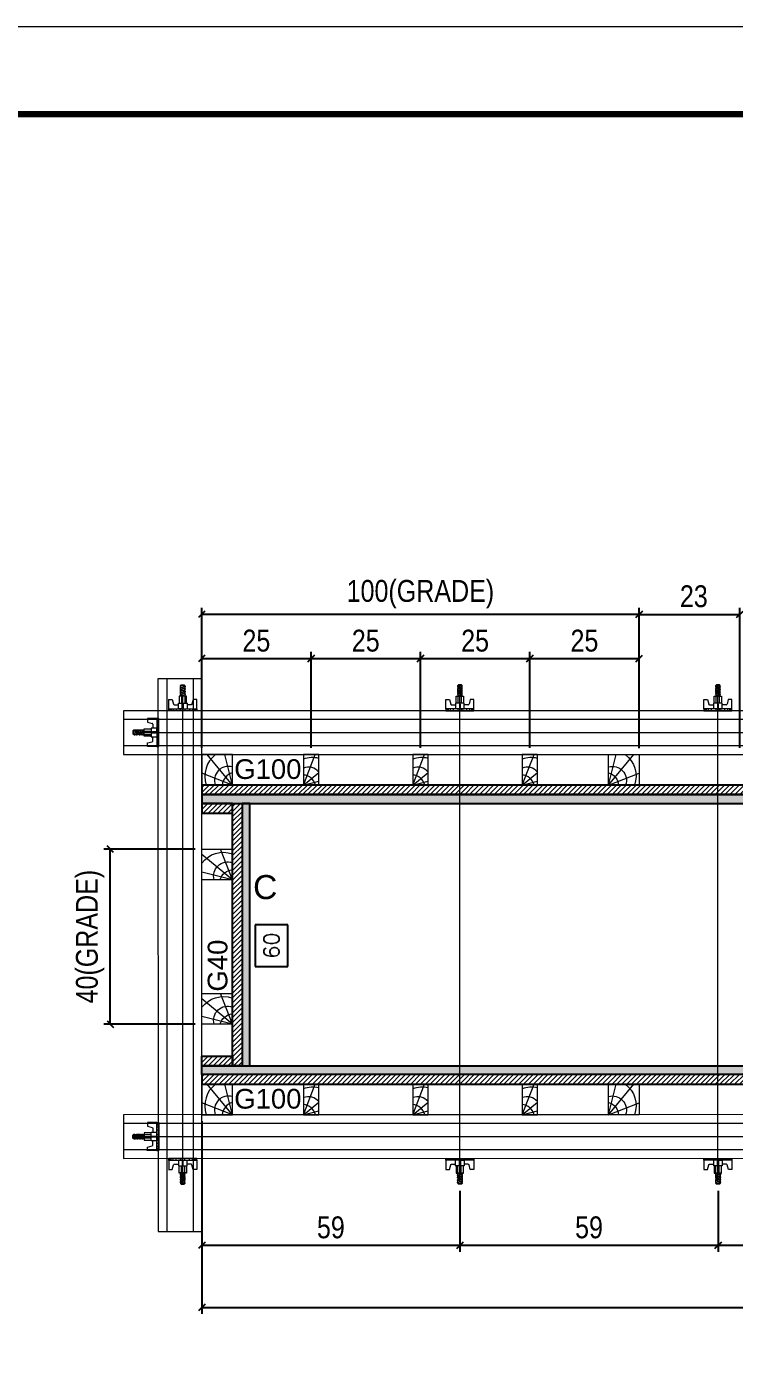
# Model space of a CAD drawing. Extents: x 13741 to 27878, y -21631 to 6985.
# Drawn here: x 14742 to 15066, y 1779 to 2390 of the extents above; entities that cross this region are included whole.
import ezdxf
from ezdxf.enums import TextEntityAlignment as Align

# ---------------------------------------------------------------- set-up
doc = ezdxf.new("R2010")
doc.units = 0
doc.linetypes.add('DASHED', pattern=[0.75, 0.5, -0.25])
for name, color, linetype in [('CHAPA', 1, 'Continuous'), ('COTA', 241, 'Continuous'), ('MEIO_PONT', 93, 'Continuous'), ('SARRAFO', 251, 'Continuous'), ('TEXTO_GERAL', 7, 'Continuous')]:
    doc.layers.add(name, color=color, linetype=linetype)
for name, color, linetype, lineweight in [('Folhas', 255, 'Continuous', 9), ('Hachura', 251, 'Continuous', 9), ('Madeira', 126, 'Continuous', 18), ('Perfil Metálico', 224, 'Continuous', 18), ('SARRAFO DE PRESSAO', 251, 'DASHED', 9)]:
    doc.layers.add(name, color=color, linetype=linetype, lineweight=lineweight)
doc.styles.add('ARIAL', font='arial.ttf')
doc.styles.add('COTA TECNICA 2X', font='techl___.ttf', dxfattribs={"height": 10})
doc.styles.add('ROMANS', font='romans.shx')
doc.styles.add('SANSSERIF', font='sas_____.pfb')
doc.dimstyles.new('SECAO PILAR', dxfattribs={"dimtxt": 10, "dimasz": 3, "dimexe": 3, "dimexo": 3, "dimgap": 3, "dimtad": 1, "dimdec": 1, "dimlfac": 0.5, "dimzin": 12, "dimdsep": 46, "dimtxsty": 'COTA TECNICA 2X', "dimblk1": 'OBLIQUE', "dimblk2": 'OBLIQUE', "dimsah": 1, "dimcen": 0.9, "dimclrd": 256, "dimclre": 256, "dimclrt": 256, "dimadec": 1, "dimazin": 3, "dimtfac": 1, "dimtdec": 1, "dimtmove": 0, "dimatfit": 3, "dimfxl": 1, "dimtolj": 1, "dimtzin": 12, "dimarcsym": 0})
doc.dimstyles.new('SECÇÃO 2', dxfattribs={"dimtxt": 7, "dimasz": 6, "dimexe": 0.18, "dimexo": 2, "dimgap": -4, "dimtad": 3, "dimdec": 1, "dimlfac": 0.5, "dimzin": 12, "dimdsep": 46, "dimtxsty": 'ROMANS', "dimblk": 'ARCHTICK', "dimcen": 0.09, "dimse1": 1, "dimse2": 1, "dimsd1": 1, "dimsd2": 1, "dimclrd": 180, "dimclre": 5, "dimclrt": 1, "dimadec": 0, "dimazin": 3, "dimtfac": 1, "dimtdec": 1, "dimtofl": 0, "dimtmove": 0, "dimatfit": 3, "dimldrblk": 'ARCHTICK', "dimfxl": 1, "dimtolj": 1, "dimtzin": 0, "dimarcsym": 0})

# ---------------------------------------------------------------- blocks, each defined once
blk = doc.blocks.new('9999999999')
at = {"layer": 'Folhas'}
blk.add_lwpolyline([(98138.98, 34190.21), (99623.98, 34190.21), (99623.98, 35240.21), (98138.98, 35240.21)], close=True, dxfattribs=at)
at = {"layer": 'Folhas', "color": 30, "const_width": 3}
blk.add_lwpolyline([(98213.98, 34230.21), (99583.98, 34230.21), (99583.98, 35200.21), (98213.98, 35200.21)], close=True, dxfattribs=at)
blk = doc.blocks.new('*D1219')
at = {"layer": 'COTA', "color": 180, "lineweight": -2, "transparency": 16777216}
for p, q in [((14861.88, 1979.63), (14846.88, 1979.63)), ((14846.88, 1979.63), (14846.88, 1960.63)), ((14861.88, 1960.63), (14861.88, 1979.63)), ((14846.88, 1960.63), (14861.88, 1960.63))]:
    blk.add_line(p, q, dxfattribs=at)
at = {"layer": 'Defpoints', "color": 0, "transparency": 16777216}
for p in [(14861.79, 2035.17), (14861.79, 1915.17), (14865.88, 1915.17)]:
    blk.add_point(p, dxfattribs=at)
at = {"layer": 'COTA', "color": 1, "transparency": 16777216, "insert": (14854.38, 1970.13), "char_height": 7, "attachment_point": 5, "rotation": 90, "style": 'ROMANS'}
blk.add_mtext('\\A1;60', dxfattribs=at)
blk = doc.blocks.new('_ArchTick')
at = {"color": 0, "linetype": 'ByBlock', "const_width": 0.15}
blk.add_lwpolyline([(-0.5, -0.5), (0.5, 0.5)], dxfattribs=at)
blk = doc.blocks.new('*D1220')
at = {"layer": 'COTA', "color": 180, "lineweight": -2, "transparency": 16777216}
for p, q in [((15170.91, 1934.17), (15145.25, 1934.17)), ((15145.25, 1934.17), (15145.25, 1919.17)), ((15170.91, 1919.17), (15170.91, 1934.17)), ((15145.25, 1919.17), (15170.91, 1919.17))]:
    blk.add_line(p, q, dxfattribs=at)
at = {"layer": 'Defpoints', "color": 0, "transparency": 16777216}
for p in [(14844.47, 1915.17), (15502.47, 1915.17), (15502.47, 1915.17)]:
    blk.add_point(p, dxfattribs=at)
at = {"layer": 'COTA', "color": 1, "transparency": 16777216, "insert": (15158.08, 1926.67), "char_height": 7, "attachment_point": 5, "style": 'ROMANS'}
blk.add_mtext('\\A1;329', dxfattribs=at)
blk = doc.blocks.new('_Oblique')
at = {"color": 0, "linetype": 'ByBlock', "lineweight": -2}
blk.add_line((-0.5, -0.5), (0.5, 0.5), dxfattribs=at)
blk = doc.blocks.new('*D1221')
at = {"layer": 'COTA', "lineweight": -2, "transparency": 16777216}
for p, q in [((14822.47, 1889.78), (14822.47, 1801.61)), ((15524.47, 1889.82), (15524.47, 1801.61)), ((14822.47, 1804.61), (15524.47, 1804.61))]:
    blk.add_line(p, q, dxfattribs=at)
at = {"layer": 'Defpoints', "color": 0, "transparency": 16777216}
for p in [(14822.47, 1892.78), (15524.47, 1892.82), (15524.47, 1804.61)]:
    blk.add_point(p, dxfattribs=at)
at = {"layer": 'COTA', "lineweight": -2, "transparency": 16777216, "xscale": 3, "yscale": 3, "zscale": 3, "rotation": 180}
blk.add_blockref('_Oblique', (14822.47, 1804.61), dxfattribs=at)
at = {"layer": 'COTA', "lineweight": -2, "transparency": 16777216, "xscale": 3, "yscale": 3, "zscale": 3}
blk.add_blockref('_Oblique', (15524.47, 1804.61), dxfattribs=at)
at = {"layer": 'COTA', "transparency": 16777216, "insert": (15173.47, 1812.83), "char_height": 10, "attachment_point": 5, "style": 'COTA TECNICA 2X'}
blk.add_mtext('\\A1;351 - PAINEL', dxfattribs=at)
blk = doc.blocks.new('*D1222')
at = {"layer": 'COTA', "lineweight": -2, "transparency": 16777216}
for p, q in [((14822.47, 1889.77), (14822.47, 1830.04)), ((14940.54, 1858), (14940.54, 1830.04)), ((14822.47, 1833.04), (14940.54, 1833.04))]:
    blk.add_line(p, q, dxfattribs=at)
at = {"layer": 'Defpoints', "color": 0, "transparency": 16777216}
for p in [(14822.47, 1892.77), (14940.54, 1861), (14940.54, 1833.04)]:
    blk.add_point(p, dxfattribs=at)
at = {"layer": 'COTA', "lineweight": -2, "transparency": 16777216, "xscale": 3, "yscale": 3, "zscale": 3, "rotation": 180}
blk.add_blockref('_Oblique', (14822.47, 1833.04), dxfattribs=at)
at = {"layer": 'COTA', "lineweight": -2, "transparency": 16777216, "xscale": 3, "yscale": 3, "zscale": 3}
blk.add_blockref('_Oblique', (14940.54, 1833.04), dxfattribs=at)
at = {"layer": 'COTA', "transparency": 16777216, "insert": (14881.5, 1841.18), "char_height": 10, "attachment_point": 5, "style": 'COTA TECNICA 2X'}
blk.add_mtext('\\A1;59', dxfattribs=at)
blk = doc.blocks.new('C')
at = {"layer": 'Hachura', "color": 0}
for p, q in [((0, 3.22), (0, -3.22)), ((0.45, 3.22), (0, 3.22)), ((0.46, 3.16), (0, 3.16)), ((0.45, -3.23), (0.45, 3.22)), ((0.45, 3.22), (2.58, 3.22)), ((2.58, 3.22), (2.58, 2.39)), ((0.46, 3.05), (0, 3.05)), ((0.46, 2.88), (0, 2.88)), ((0, 2.75), (0, -1.16)), ((0.46, 2.65), (0, 2.65)), ((0.46, 2.23), (0, 2.23)), ((0.46, 1.51), (0, 1.51)), ((0.39, 0.49), (0.17, 0.49)), ((1.74, 0.97), (0.45, 0.97)), ((1.45, 0.1), (0.45, 0.1)), ((1.35, 1.94), (1.35, 0.96)), ((2.58, 2.39), (1.47, 2.09)), ((1.74, -0.97), (1.74, 0.97)), ((1.74, 0.97), (1.74, 0.84)), ((1.74, 0.97), (1.74, 0.84)), ((1.74, 0.84), (3.35, 0.84)), ((3.35, 0.45), (1.74, 0.45)), ((3.32, 0.84), (3.32, -0.84)), ((3.35, 0.84), (3.35, -0.84)), ((3.68, 0.45), (3.35, 0.45)), ((3.84, -0.52), (3.35, 0.45)), ((3.35, 0.06), (3.67, -0.57)), ((3.68, 0.45), (4.16, -0.52)), ((3.72, 0.5), (4.25, -0.57)), ((4.37, -0.55), (3.83, 0.53)), ((4.15, 0.45), (3.93, 0.45)), ((4.42, -0.52), (3.93, 0.45)), ((4.15, 0.45), (4.26, 0.45)), ((4.26, 0.45), (4.74, -0.52)), ((4.3, 0.5), (4.83, -0.57)), ((4.95, -0.55), (4.41, 0.53)), ((4.51, 0.45), (4.84, 0.45)), ((5, -0.52), (4.51, 0.45)), ((4.84, 0.45), (5.32, -0.52)), ((4.88, 0.5), (5.41, -0.57)), ((5.53, -0.55), (4.99, 0.53)), ((5.58, -0.52), (5.09, 0.45)), ((5.42, 0.45), (5.09, 0.45)), ((5.58, -0.52), (5.09, 0.45)), ((5.42, 0.45), (5.74, -0.19)), ((5.46, 0.5), (5.74, -0.07)), ((5.74, 0.19), (5.57, 0.53)), ((5.74, 0.32), (5.68, 0.45)), ((5.68, 0.45), (5.74, 0.45)), ((5.74, 0.45), (5.9, 0.29)), ((5.74, 0.45), (5.74, -0.52)), ((5.9, -0.36), (5.9, 0.29)), ((0.45, 0), (0, 0)), ((0.46, -1.52), (0, -1.52)), ((0.46, -2.23), (0, -2.23)), ((0.46, -2.65), (0, -2.65)), ((0.46, -2.88), (0, -2.88)), ((0.46, -3.05), (0, -3.05)), ((0.08, -0.48), (0.29, -0.48)), ((0.29, -0.48), (0.4, -0.48)), ((0.45, 0), (0.45, -0.97)), ((0.45, -0.16), (1.45, -0.16)), ((0.45, -0.65), (0.45, -0.32)), ((0.45, -3.23), (0.45, -0.65)), ((0.45, -0.97), (1.74, -0.97)), ((1.35, -1.94), (1.35, -0.97)), ((2.58, -2.39), (1.47, -2.1)), ((3.35, -0.32), (1.74, -0.32)), ((3.35, -0.84), (1.74, -0.84)), ((2.58, -3.23), (2.58, -2.39)), ((3.35, -0.07), (3.58, -0.52)), ((3.35, -0.52), (3.58, -0.52)), ((3.84, -0.52), (4.16, -0.52)), ((4.42, -0.52), (4.74, -0.52)), ((4.63, -0.52), (4.74, -0.52)), ((5, -0.52), (5.32, -0.52)), ((5.58, -0.52), (5.74, -0.52)), ((5.74, -0.52), (5.9, -0.36)), ((5.74, -0.52), (5.74, -0.52)), ((0.46, -3.16), (0, -3.16)), ((0, -3.22), (2.57, -3.22))]:
    blk.add_line(p, q, dxfattribs=at)
for centre, radius, start, end in [((1.52, 1.94), 0.161, 104.7436, 180), ((1.44, -0.03), 0.129, 272.695, 87.305), ((3.81, 0.39), 0.143, 25.5688, 154.4312), ((4.39, 0.39), 0.143, 25.5688, 154.4312), ((4.97, 0.39), 0.143, 25.5688, 154.4312), ((5.55, 0.39), 0.143, 25.5688, 154.4312), ((0.17, -0.37), 0.174, 221.744, 317.8592), ((1.52, -1.94), 0.161, 180, 255.2564), ((3.71, -0.4), 0.174, 222.1408, 318.256), ((4.29, -0.4), 0.174, 222.1408, 318.256), ((4.87, -0.4), 0.174, 222.1408, 318.256), ((5.45, -0.4), 0.174, 222.1408, 318.256), ((5.61, -0.4), 0.174, 317.8592, 318.256)]:
    blk.add_arc(centre, radius, start, end, dxfattribs=at)
blk = doc.blocks.new('*D1225')
at = {"layer": 'COTA', "lineweight": -2, "transparency": 16777216}
for p, q in [((14940.54, 1858), (14940.54, 1830.04)), ((15058.54, 1858), (15058.54, 1830.04)), ((14940.54, 1833.04), (15058.54, 1833.04))]:
    blk.add_line(p, q, dxfattribs=at)
at = {"layer": 'Defpoints', "color": 0, "transparency": 16777216}
for p in [(14940.54, 1861), (15058.54, 1861), (15058.54, 1833.04)]:
    blk.add_point(p, dxfattribs=at)
at = {"layer": 'COTA', "lineweight": -2, "transparency": 16777216, "xscale": 3, "yscale": 3, "zscale": 3, "rotation": 180}
blk.add_blockref('_Oblique', (14940.54, 1833.04), dxfattribs=at)
at = {"layer": 'COTA', "lineweight": -2, "transparency": 16777216, "xscale": 3, "yscale": 3, "zscale": 3}
blk.add_blockref('_Oblique', (15058.54, 1833.04), dxfattribs=at)
at = {"layer": 'COTA', "transparency": 16777216, "insert": (14999.54, 1841.18), "char_height": 10, "attachment_point": 5, "style": 'COTA TECNICA 2X'}
blk.add_mtext('\\A1;59', dxfattribs=at)
blk = doc.blocks.new('PONTALETE')
at = {"layer": 'Madeira'}
for q in [(2.71, 7), (7, 5.76), (7, 1.74)]:
    blk.add_line((0, 0), q, dxfattribs=at)
blk.add_lwpolyline([(0, 0), (7, 0), (7, 7), (0, 7)], close=True, dxfattribs=at)
for centre, radius, start, end in [((2.04, 0.06), 6.23, 37.2818, 109.0913), ((1.09, 0.9), 3.19, 343.603, 109.9847), ((-0.21, -0.78), 3.09, 14.6322, 86.0383)]:
    blk.add_arc(centre, radius, start, end, dxfattribs=at)
blk = doc.blocks.new('MEIO PONTALETE')
at = {"layer": 'Madeira'}
for q in [(2.71, 7), (3.5, 2.88), (3.5, 0.87)]:
    blk.add_line((0, 0), q, dxfattribs=at)
blk.add_lwpolyline([(0, 0), (3.5, 0), (3.5, 7), (0, 7)], close=True, dxfattribs=at)
for centre, radius, start, end in [((2.04, 0.06), 6.23, 76.4499, 109.0913), ((1.09, 0.9), 3.19, 40.9063, 109.9847), ((-0.21, -0.78), 3.09, 14.6322, 86.0383)]:
    blk.add_arc(centre, radius, start, end, dxfattribs=at)
blk = doc.blocks.new('*D1200')
at = {"layer": 'COTA', "lineweight": -2, "transparency": 16777216}
for p, q in [((14822.45, 2060.52), (14822.45, 2104.45)), ((14872.45, 2060.51), (14872.45, 2104.45)), ((14822.45, 2101.45), (14872.45, 2101.45))]:
    blk.add_line(p, q, dxfattribs=at)
at = {"layer": 'Defpoints', "color": 0, "transparency": 16777216}
for p in [(14872.45, 2101.45), (14822.45, 2057.52), (14872.45, 2057.51)]:
    blk.add_point(p, dxfattribs=at)
at = {"layer": 'COTA', "lineweight": -2, "transparency": 16777216, "xscale": 3, "yscale": 3, "zscale": 3, "rotation": 180}
blk.add_blockref('_Oblique', (14822.45, 2101.45), dxfattribs=at)
at = {"layer": 'COTA', "lineweight": -2, "transparency": 16777216, "xscale": 3, "yscale": 3, "zscale": 3}
blk.add_blockref('_Oblique', (14872.45, 2101.45), dxfattribs=at)
at = {"layer": 'COTA', "transparency": 16777216, "insert": (14847.45, 2109.55), "char_height": 10, "attachment_point": 5, "style": 'COTA TECNICA 2X'}
blk.add_mtext('\\A1;25', dxfattribs=at)
blk = doc.blocks.new('*D1201')
at = {"layer": 'COTA', "lineweight": -2, "transparency": 16777216}
for p, q in [((14822.45, 2060.52), (14822.45, 2124.64)), ((15022.44, 2121.64), (14822.45, 2121.64)), ((15022.44, 2060.49), (15022.44, 2124.64))]:
    blk.add_line(p, q, dxfattribs=at)
at = {"layer": 'Defpoints', "color": 0, "transparency": 16777216}
for p in [(14822.45, 2121.64), (14822.45, 2057.52), (15022.44, 2057.49)]:
    blk.add_point(p, dxfattribs=at)
at = {"layer": 'COTA', "lineweight": -2, "transparency": 16777216, "xscale": 3, "yscale": 3, "zscale": 3, "rotation": 180}
blk.add_blockref('_Oblique', (14822.45, 2121.64), dxfattribs=at)
at = {"layer": 'COTA', "lineweight": -2, "transparency": 16777216, "xscale": 3, "yscale": 3, "zscale": 3}
blk.add_blockref('_Oblique', (15022.44, 2121.64), dxfattribs=at)
at = {"layer": 'COTA', "transparency": 16777216, "insert": (14922.44, 2130.86), "char_height": 10, "attachment_point": 5, "style": 'COTA TECNICA 2X'}
blk.add_mtext('\\A1;100(GRADE)', dxfattribs=at)
blk = doc.blocks.new('*D1202')
at = {"layer": 'COTA', "lineweight": -2, "transparency": 16777216}
for p, q in [((14872.45, 2060.51), (14872.45, 2104.45)), ((14922.45, 2060.51), (14922.45, 2104.45)), ((14872.45, 2101.45), (14922.45, 2101.45))]:
    blk.add_line(p, q, dxfattribs=at)
at = {"layer": 'Defpoints', "color": 0, "transparency": 16777216}
for p in [(14922.45, 2101.45), (14872.45, 2057.51), (14922.45, 2057.51)]:
    blk.add_point(p, dxfattribs=at)
at = {"layer": 'COTA', "lineweight": -2, "transparency": 16777216, "xscale": 3, "yscale": 3, "zscale": 3, "rotation": 180}
blk.add_blockref('_Oblique', (14872.45, 2101.45), dxfattribs=at)
at = {"layer": 'COTA', "lineweight": -2, "transparency": 16777216, "xscale": 3, "yscale": 3, "zscale": 3}
blk.add_blockref('_Oblique', (14922.45, 2101.45), dxfattribs=at)
at = {"layer": 'COTA', "transparency": 16777216, "insert": (14897.45, 2109.55), "char_height": 10, "attachment_point": 5, "style": 'COTA TECNICA 2X'}
blk.add_mtext('\\A1;25', dxfattribs=at)
blk = doc.blocks.new('*D1203')
at = {"layer": 'COTA', "lineweight": -2, "transparency": 16777216}
for p, q in [((14922.45, 2060.51), (14922.45, 2104.45)), ((14972.45, 2060.51), (14972.45, 2104.45)), ((14922.45, 2101.45), (14972.45, 2101.45))]:
    blk.add_line(p, q, dxfattribs=at)
at = {"layer": 'Defpoints', "color": 0, "transparency": 16777216}
for p in [(14972.45, 2101.45), (14922.45, 2057.51), (14972.45, 2057.51)]:
    blk.add_point(p, dxfattribs=at)
at = {"layer": 'COTA', "lineweight": -2, "transparency": 16777216, "xscale": 3, "yscale": 3, "zscale": 3, "rotation": 180}
blk.add_blockref('_Oblique', (14922.45, 2101.45), dxfattribs=at)
at = {"layer": 'COTA', "lineweight": -2, "transparency": 16777216, "xscale": 3, "yscale": 3, "zscale": 3}
blk.add_blockref('_Oblique', (14972.45, 2101.45), dxfattribs=at)
at = {"layer": 'COTA', "transparency": 16777216, "insert": (14947.45, 2109.55), "char_height": 10, "attachment_point": 5, "style": 'COTA TECNICA 2X'}
blk.add_mtext('\\A1;25', dxfattribs=at)
blk = doc.blocks.new('*D1204')
at = {"layer": 'COTA', "lineweight": -2, "transparency": 16777216}
for p, q in [((14972.45, 2060.51), (14972.45, 2104.45)), ((15022.44, 2060.51), (15022.44, 2104.45)), ((14972.45, 2101.45), (15022.44, 2101.45))]:
    blk.add_line(p, q, dxfattribs=at)
at = {"layer": 'Defpoints', "color": 0, "transparency": 16777216}
for p in [(15022.44, 2101.45), (14972.45, 2057.51), (15022.44, 2057.51)]:
    blk.add_point(p, dxfattribs=at)
at = {"layer": 'COTA', "lineweight": -2, "transparency": 16777216, "xscale": 3, "yscale": 3, "zscale": 3, "rotation": 180}
blk.add_blockref('_Oblique', (14972.45, 2101.45), dxfattribs=at)
at = {"layer": 'COTA', "lineweight": -2, "transparency": 16777216, "xscale": 3, "yscale": 3, "zscale": 3}
blk.add_blockref('_Oblique', (15022.44, 2101.45), dxfattribs=at)
at = {"layer": 'COTA', "transparency": 16777216, "insert": (14997.44, 2109.55), "char_height": 10, "attachment_point": 5, "style": 'COTA TECNICA 2X'}
blk.add_mtext('\\A1;25', dxfattribs=at)
blk = doc.blocks.new('*D1205')
at = {"layer": 'COTA', "lineweight": -2, "transparency": 16777216}
for p, q in [((15022.44, 2060.47), (15022.44, 2124.64)), ((15022.44, 2121.64), (15068.47, 2121.64)), ((15068.47, 2060.54), (15068.47, 2124.64))]:
    blk.add_line(p, q, dxfattribs=at)
at = {"layer": 'Defpoints', "color": 0, "transparency": 16777216}
for p in [(15068.47, 2121.64), (15022.44, 2057.47), (15068.47, 2057.54)]:
    blk.add_point(p, dxfattribs=at)
at = {"layer": 'COTA', "lineweight": -2, "transparency": 16777216, "xscale": 3, "yscale": 3, "zscale": 3, "rotation": 180}
blk.add_blockref('_Oblique', (15022.44, 2121.64), dxfattribs=at)
at = {"layer": 'COTA', "lineweight": -2, "transparency": 16777216, "xscale": 3, "yscale": 3, "zscale": 3}
blk.add_blockref('_Oblique', (15068.47, 2121.64), dxfattribs=at)
at = {"layer": 'COTA', "transparency": 16777216, "insert": (15047.45, 2129.86), "char_height": 10, "attachment_point": 5, "style": 'COTA TECNICA 2X'}
blk.add_mtext('\\A1;23', dxfattribs=at)
blk = doc.blocks.new('*D1226')
at = {"layer": 'COTA', "lineweight": -2, "transparency": 16777216}
for p, q in [((15058.54, 1858), (15058.54, 1830.04)), ((15174.53, 1858), (15174.53, 1830.04)), ((15058.54, 1833.04), (15174.53, 1833.04))]:
    blk.add_line(p, q, dxfattribs=at)
at = {"layer": 'Defpoints', "color": 0, "transparency": 16777216}
for p in [(15058.54, 1861), (15174.53, 1861), (15174.53, 1833.04)]:
    blk.add_point(p, dxfattribs=at)
at = {"layer": 'COTA', "lineweight": -2, "transparency": 16777216, "xscale": 3, "yscale": 3, "zscale": 3, "rotation": 180}
blk.add_blockref('_Oblique', (15058.54, 1833.04), dxfattribs=at)
at = {"layer": 'COTA', "lineweight": -2, "transparency": 16777216, "xscale": 3, "yscale": 3, "zscale": 3}
blk.add_blockref('_Oblique', (15174.53, 1833.04), dxfattribs=at)
at = {"layer": 'COTA', "transparency": 16777216, "insert": (15116.54, 1841.17), "char_height": 10, "attachment_point": 5, "style": 'COTA TECNICA 2X'}
blk.add_mtext('\\A1;58', dxfattribs=at)
blk = doc.blocks.new('*D1218')
at = {"layer": 'COTA', "lineweight": -2, "transparency": 16777216}
for p, q in [((14819.47, 2014.22), (14777.66, 2014.22)), ((14780.66, 1934.23), (14780.66, 2014.22)), ((14819.47, 1934.23), (14777.66, 1934.23))]:
    blk.add_line(p, q, dxfattribs=at)
at = {"layer": 'Defpoints', "color": 0, "transparency": 16777216}
for p in [(14780.66, 2014.22), (14822.47, 2014.22), (14822.47, 1934.23)]:
    blk.add_point(p, dxfattribs=at)
at = {"layer": 'COTA', "lineweight": -2, "transparency": 16777216, "xscale": 3, "yscale": 3, "zscale": 3}
for p, rotation in [((14780.66, 2014.22), 90), ((14780.66, 1934.23), 270)]:
    blk.add_blockref('_Oblique', p, dxfattribs=dict(at, rotation=rotation))
at = {"layer": 'COTA', "transparency": 16777216, "insert": (14771.44, 1974.23), "char_height": 10, "attachment_point": 5, "rotation": 90, "style": 'COTA TECNICA 2X'}
blk.add_mtext('\\A1;40(GRADE)', dxfattribs=at)

msp = doc.modelspace()

# ---------------------------------------------------------------- hatches: boundary and pattern name
at = {"layer": 'Hachura'}
h = msp.add_hatch(dxfattribs=at)
h.set_pattern_fill('ANSI31', color=256, scale=0.5, angle=180, style=0)
h.set_pattern_definition([(225, (5730.5154, -20885.8333), (1.12253202, -1.12253202), [])])
h.paths.add_polyline_path([(15524.45, 2043.7), (15524.47, 2039.3), (14822.45, 2039.17), (14822.45, 2043.57)])
h = msp.add_hatch(color=256, dxfattribs=at)
h.dxf.hatch_style = 1
h.paths.add_polyline_path([(15524.47, 2035.17), (15524.47, 2039.17), (14822.47, 2039.17), (14822.47, 2035.17)])
h = msp.add_hatch(dxfattribs=at)
h.set_pattern_fill('ANSI31', color=256, scale=0.5, angle=180, style=0)
h.set_pattern_definition([(225, (5698.5154, -20894.2333), (1.12253202, -1.12253202), [])])
h.paths.add_polyline_path([(14836.47, 2035.17), (14836.47, 2030.77), (14822.47, 2030.77), (14822.47, 2035.17)])
h = msp.add_hatch(dxfattribs=at)
h.set_pattern_fill('ANSI31', color=256, scale=0.5, angle=180, style=0)
h.set_pattern_definition([(225, (5698.5154, -20974.2416), (1.12253202, -1.12253202), [])])
h.paths.add_polyline_path([(14836.47, 1915.17), (14840.87, 1915.17), (14840.87, 2035.17), (14836.47, 2035.17)])
h = msp.add_hatch(color=256, dxfattribs=at)
h.dxf.hatch_style = 1
h.paths.add_polyline_path([(14840.87, 1915.17), (14844.47, 1915.17), (14844.47, 2035.17), (14840.87, 2035.17)])
h = msp.add_hatch(dxfattribs=at)
h.set_pattern_fill('ANSI31', color=256, scale=0.5, angle=180, style=0)
h.set_pattern_definition([(225, (5698.5154, -20976.2333), (1.12253202, -1.12253202), [])])
h.paths.add_polyline_path([(14836.47, 1915.17), (14836.47, 1919.57), (14822.47, 1919.57), (14822.47, 1915.17)])
h = msp.add_hatch(color=256, dxfattribs=at)
h.dxf.hatch_style = 1
h.paths.add_polyline_path([(15524.47, 1915.17), (15524.47, 1911.17), (14822.47, 1911.17), (14822.47, 1915.17)])
h = msp.add_hatch(dxfattribs=at)
h.set_pattern_fill('ANSI31', color=256, scale=0.5, angle=180, style=0)
h.set_pattern_definition([(225, (5730.5154, -21018.2333), (1.12253202, -1.12253202), [])])
h.paths.add_polyline_path([(15524.45, 1911.3), (15524.47, 1906.9), (14822.47, 1906.77), (14822.47, 1911.17)])

# ---------------------------------------------------------------- linework, layer by layer
at = {"layer": 'CHAPA'}
for points in [[(15524.47, 2035.17), (15524.47, 2039.17), (14822.47, 2039.17), (14822.47, 2035.17)], [(14840.87, 1915.17), (14844.47, 1915.17), (14844.47, 2035.17), (14840.87, 2035.17)], [(15524.47, 1915.17), (15524.47, 1911.17), (14822.47, 1911.17), (14822.47, 1915.17)]]:
    msp.add_lwpolyline(points, close=True, dxfattribs=at)
at = {"layer": 'Hachura'}
for p, q in [((14813.78, 1862), (14813.78, 2084.55)), ((14940.47, 1862), (14940.47, 2084.55)), ((15058.47, 1862), (15058.47, 2084.55)), ((14791.98, 2067.58), (15551.5, 2067.6)), ((14791.98, 1882.77), (15551.5, 1882.82))]:
    msp.add_line(p, q, dxfattribs=at)
at = {"layer": 'Madeira'}
for points in [[(14822.45, 2043.55), (14822.47, 2057.55), (15022.46, 2057.55), (15022.44, 2043.55)], [(14836.47, 1934.23), (14822.47, 1934.23), (14822.47, 2014.22), (14836.47, 2014.22)], [(14822.45, 1892.77), (14822.47, 1906.77), (15022.46, 1906.76), (15022.44, 1892.76)]]:
    msp.add_lwpolyline(points, close=True, dxfattribs=at)
at = {"layer": 'Perfil Metálico'}
for p, q in [((14806.5, 2092.18), (14806.5, 1839.27)), ((14818.5, 2092.18), (14818.5, 1839.27)), ((15560.19, 2073.52), (14786.75, 2073.52)), ((15560.19, 2061.52), (14786.75, 2061.52)), ((15560.19, 1888.77), (14786.75, 1888.77)), ((15560.19, 1876.77), (14786.75, 1876.77))]:
    msp.add_line(p, q, dxfattribs=at)
for points in [[(14822.44, 2092.18), (14802.44, 2092.18), (14802.5, 1839.27), (14822.5, 1839.27)], [(15560.19, 2057.58), (15560.19, 2077.58), (14786.75, 2077.52), (14786.75, 2057.52)], [(14786.75, 1892.77), (14786.75, 1872.77), (15560.19, 1872.83), (15560.19, 1892.83)]]:
    msp.add_lwpolyline(points, close=True, dxfattribs=at)
at = {"layer": 'SARRAFO'}
for points in [[(14822.47, 2039.17), (15524.47, 2039.17), (15524.45, 2043.57), (14822.47, 2043.57)], [(14822.47, 2039.17), (15524.47, 2039.17), (15524.45, 2043.57), (14822.47, 2043.57)], [(14822.47, 2030.77), (14836.47, 2030.77), (14836.47, 2035.17), (14822.47, 2035.17)], [(14822.47, 2030.77), (14836.47, 2030.77), (14836.47, 2035.17), (14822.47, 2035.17)], [(14840.87, 2035.17), (14840.87, 1915.17), (14836.47, 1915.17), (14836.47, 2035.17)], [(14840.87, 2035.17), (14840.87, 1915.17), (14836.47, 1915.17), (14836.47, 2035.17)], [(14822.47, 1919.57), (14836.47, 1919.57), (14836.47, 1915.17), (14822.47, 1915.17)], [(14822.47, 1919.57), (14836.47, 1919.57), (14836.47, 1915.17), (14822.47, 1915.17)], [(14822.47, 1906.77), (15524.47, 1906.77), (15524.45, 1911.17), (14822.47, 1911.17)], [(14822.47, 1906.77), (15524.47, 1906.77), (15524.45, 1911.17), (14822.47, 1911.17)]]:
    msp.add_lwpolyline(points, close=True, dxfattribs=at)

# ---------------------------------------------------------------- block references
at = {"layer": 'Hachura', "linetype": 'Continuous', "yscale": 2, "zscale": 2}
for p, xscale, rotation in [((14813.79, 2077.55), -2, 270), ((14940.46, 2077.55), 2, 90.00000000000001), ((15058.43, 2077.55), 2, 90.00000000000001), ((14802.78, 2067.58), 2, 180), ((14813.78, 1872.8), 2, 270), ((14940.47, 1872.8), -2, 90), ((15058.47, 1872.8), -2, 90)]:
    msp.add_blockref('C', p, dxfattribs=dict(at, xscale=xscale, rotation=rotation))
at = {"layer": 'Hachura', "linetype": 'Continuous', "xscale": -2, "yscale": 2, "zscale": 2}
msp.add_blockref('C', (14802.78, 1882.77), dxfattribs=at)
at = {"layer": 'Madeira'}
for name, p, xscale, yscale, zscale, rotation in [('PONTALETE', (14836.45, 2043.55), 2, 2, 2, 89.93708930310329), ('MEIO PONTALETE', (14868.95, 2043.55), 1.999999997962732, 1.999999997962732, 1.999999997962732, 359.9370893031033), ('MEIO PONTALETE', (14918.95, 2043.55), 1.999999997962732, 1.999999997962732, 1.999999997962732, 359.9370893031033), ('MEIO PONTALETE', (14968.95, 2043.55), 1.999999997962732, 1.999999997962732, 1.999999997962732, 359.9370893031033), ('PONTALETE', (15008.44, 2043.56), -2, 2, 2, 269.9370893031033), ('PONTALETE', (14836.45, 1892.76), 2, 2, 2, 89.93708930310329), ('MEIO PONTALETE', (14868.95, 1892.77), 1.999999997962732, 1.999999997962732, 1.999999997962732, 359.9370893031033), ('MEIO PONTALETE', (14918.95, 1892.77), 1.999999997962732, 1.999999997962732, 1.999999997962732, 359.9370893031033), ('MEIO PONTALETE', (14968.95, 1892.77), 1.999999997962732, 1.999999997962732, 1.999999997962732, 359.9370893031033), ('PONTALETE', (15008.44, 1892.78), -2, 2, 2, 269.9370893031033)]:
    msp.add_blockref(name, p, dxfattribs=dict(at, xscale=xscale, yscale=yscale, zscale=zscale, rotation=rotation))
at = {"layer": 'MEIO_PONT', "xscale": -2, "yscale": 2, "zscale": 2}
for p in [(14836.47, 2000.22), (14836.47, 1934.23)]:
    msp.add_blockref('PONTALETE', p, dxfattribs=at)
at = {"layer": 'SARRAFO DE PRESSAO', "color": 6, "linetype": 'ByBlock'}
msp.add_blockref('9999999999', (-83725.51, -32849.78), dxfattribs=at)

# ---------------------------------------------------------------- texts
at = {"layer": 'TEXTO_GERAL', "color": 0, "linetype": 'Continuous', "style": 'SANSSERIF'}
for p in [(14837.31, 2050.85), (14837.31, 1900.06)]:
    msp.add_text('G100', height=9, dxfattribs=at).set_placement(p, align=Align.MIDDLE_LEFT)
at = {"layer": 'TEXTO_GERAL', "style": 'ARIAL'}
msp.add_text('C', height=11, dxfattribs=at).set_placement((14851.48, 1996.89), align=Align.MIDDLE_CENTER)
at = {"layer": 'TEXTO_GERAL', "color": 0, "linetype": 'Continuous', "insert": (14834.32, 1949.08), "char_height": 9, "width": 285.3299, "attachment_point": 7, "rotation": 90, "style": 'SANSSERIF'}
msp.add_mtext('G40', dxfattribs=at)

# ---------------------------------------------------------------- dimensions: what is measured, and where the dimension line sits
at = {"layer": 'COTA'}
for base, p1, p2, text, picture, middle in [((14822.45, 2121.64), (15022.44, 2057.49), (14822.45, 2057.52), '<>(GRADE)', '*D1201', (14922.44, 2130.86)), ((15524.47, 1804.61), (14822.47, 1892.78), (15524.47, 1892.82), '<> - PAINEL', '*D1221', (15173.47, 1812.83))]:
    dim = msp.add_linear_dim(base=base, p1=p1, p2=p2, text=text, dimstyle='SECAO PILAR', dxfattribs=at)
    dim.commit()
    dim.dimension.update_dxf_attribs({"geometry": picture, "text_midpoint": middle})
for base, p1, p2, dimstyle, picture, middle in [((15068.47, 2121.64), (15022.44, 2057.47), (15068.47, 2057.54), 'SECAO PILAR', '*D1205', (15047.45, 2121.64)), ((15502.47, 1915.17), (14844.47, 1915.17), (15502.47, 1915.17), 'SECÇÃO 2', '*D1220', (15158.08, 1915.17))]:
    dim = msp.add_linear_dim(base=base, p1=p1, p2=p2, dimstyle=dimstyle, dxfattribs=at)
    dim.commit()
    dim.dimension.update_dxf_attribs({"geometry": picture, "text_midpoint": middle, "dimtype": 160})
for base, p1, p2, picture, middle in [((14872.45, 2101.45), (14822.45, 2057.52), (14872.45, 2057.51), '*D1200', (14847.45, 2109.55)), ((14922.45, 2101.45), (14872.45, 2057.51), (14922.45, 2057.51), '*D1202', (14897.45, 2109.55)), ((14972.45, 2101.45), (14922.45, 2057.51), (14972.45, 2057.51), '*D1203', (14947.45, 2109.55)), ((15022.44, 2101.45), (14972.45, 2057.51), (15022.44, 2057.51), '*D1204', (14997.44, 2109.55)), ((14940.54, 1833.04), (14822.47, 1892.77), (14940.54, 1861), '*D1222', (14881.5, 1841.18)), ((15058.54, 1833.04), (14940.54, 1861), (15058.54, 1861), '*D1225', (14999.54, 1841.18)), ((15174.53, 1833.04), (15058.54, 1861), (15174.53, 1861), '*D1226', (15116.54, 1841.17))]:
    dim = msp.add_linear_dim(base=base, p1=p1, p2=p2, dimstyle='SECAO PILAR', dxfattribs=at)
    dim.commit()
    dim.dimension.update_dxf_attribs({"geometry": picture, "text_midpoint": middle})
dim = msp.add_linear_dim(base=(14865.88, 1915.17), p1=(14861.79, 2035.17), p2=(14861.79, 1915.17), angle=270, dimstyle='SECÇÃO 2', dxfattribs=at)
dim.commit()
dim.dimension.update_dxf_attribs({"geometry": '*D1219', "text_midpoint": (14865.88, 1970.13), "dimtype": 160})
dim = msp.add_linear_dim(base=(14780.66, 2014.22), p1=(14822.47, 1934.23), p2=(14822.47, 2014.22), angle=90, text='<>(GRADE)', dimstyle='SECAO PILAR', dxfattribs=at)
dim.commit()
dim.dimension.update_dxf_attribs({"geometry": '*D1218', "text_midpoint": (14771.44, 1974.23)})

doc.saveas('drawing.dxf')
